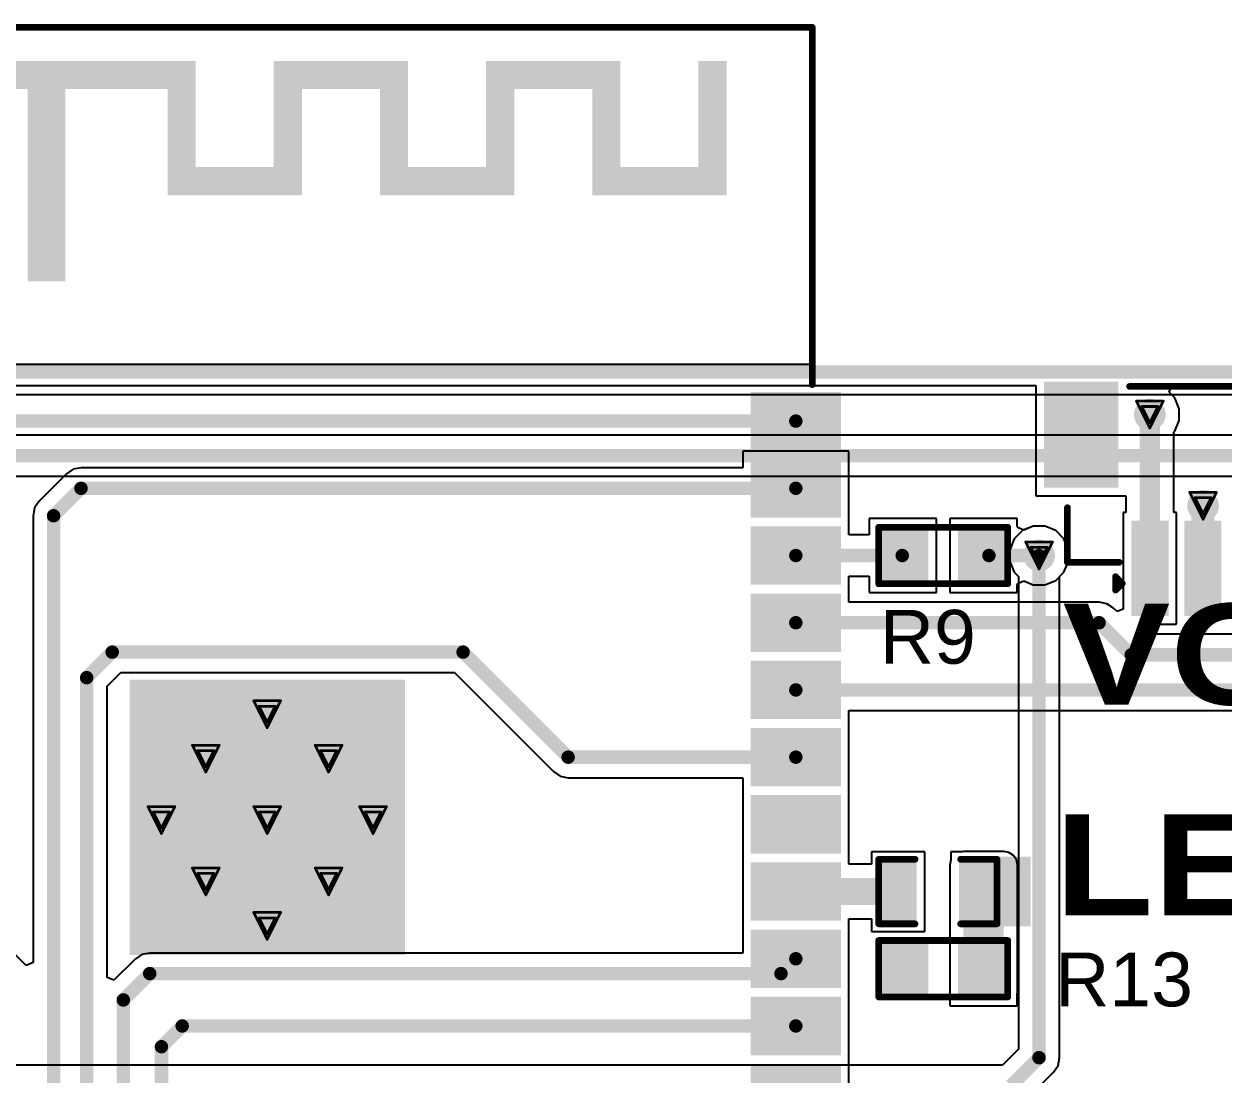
# Model space of a CAD drawing. Header units: inches. Extents: x -1 to 208, y -10 to 150.
# Drawn here: x 34.16 to 56.83, y 61.71 to 81.57 of the extents above; entities that cross this region are included whole.
import ezdxf

# ---------------------------------------------------------------- set-up
doc = ezdxf.new("R2010")
doc.units = ezdxf.units.IN
for name, color, linetype in [('Board Outline', 216, 'Continuous'), ('Bottom Layer', 5, 'Continuous'), ('Drill Drawing', 1, 'Continuous'), ('Keep-Out Layer', 6, 'Continuous'), ('Top Layer', 1, 'Continuous'), ('Top Overlay', 2, 'Continuous'), ('Top Paste', 8, 'Continuous'), ('Top Solder', 216, 'Continuous'), ('Via Holes', 16, 'Continuous')]:
    doc.layers.add(name, color=color, linetype=linetype)
doc.styles.add('Arial', font='', dxfattribs={"height": 0.2})
doc.styles.add('Arial Black_Bold', font='', dxfattribs={"height": 0.2})
doc.styles.get('Arial').set_extended_font_data('Arial')
doc.styles.get('Arial Black_Bold').set_extended_font_data('Arial Black', bold=True)

# ---------------------------------------------------------------- blocks, each defined once
blk = doc.blocks.new('ESP32_WROVER_E_N16R8_12')
at = {"layer": 'Top Layer'}
for points in [[(8, 11.88), (9.5, 11.88), (9.5, 10.98), (8, 10.98)], [(8, 10.61), (9.5, 10.61), (9.5, 9.71), (8, 9.71)], [(8, 9.34), (9.5, 9.34), (9.5, 8.44), (8, 8.44)], [(8, 8.07), (9.5, 8.07), (9.5, 7.17), (8, 7.17)], [(8, 6.8), (9.5, 6.8), (9.5, 5.9), (8, 5.9)], [(-3.741, 6.445), (1.259, 6.445), (1.259, 1.445), (-3.741, 1.445)], [(8, 5.53), (9.5, 5.53), (9.5, 4.63), (8, 4.63)], [(8, 4.26), (9.5, 4.26), (9.5, 3.36), (8, 3.36)], [(8, 2.99), (9.5, 2.99), (9.5, 2.09), (8, 2.09)], [(8, 1.72), (9.5, 1.72), (9.5, 0.82), (8, 0.82)], [(8, 0.45), (9.5, 0.45), (9.5, -0.45), (8, -0.45)], [(8, -0.82), (9.5, -0.82), (9.5, -1.72), (8, -1.72)]]:
    blk.add_hatch(color=1, dxfattribs=at).paths.add_polyline_path(points)
at = {"layer": 'Top Overlay'}
for points in [[(-7.518, 17.704), (-5.055, 17.704), (-5.055, 18.237), (-7.518, 18.237)], [(-5.055, 18.237), (-5.766, 18.237), (-5.766, 14.072), (-5.055, 14.072)], [(-5.131, 17.704), (-2.591, 17.704), (-2.591, 18.237), (-5.131, 18.237)], [(-2.591, 15.697), (-2.591, 18.237), (-3.124, 18.237), (-3.124, 15.697)], [(-1.118, 17.704), (1.422, 17.704), (1.422, 18.237), (-1.118, 18.237)], [(-0.584, 15.697), (-0.584, 18.237), (-1.118, 18.237), (-1.118, 15.697)], [(0.889, 18.237), (0.889, 15.697), (1.422, 15.697), (1.422, 18.237)], [(2.896, 17.704), (5.436, 17.704), (5.436, 18.237), (2.896, 18.237)], [(3.429, 15.697), (3.429, 18.237), (2.896, 18.237), (2.896, 15.697)], [(5.436, 15.697), (5.436, 18.237), (4.902, 18.237), (4.902, 15.697)], [(7.442, 15.697), (7.442, 18.237), (6.909, 18.237), (6.909, 15.697)], [(-3.124, 15.697), (-0.584, 15.697), (-0.584, 16.231), (-3.124, 16.231)], [(0.889, 15.697), (3.429, 15.697), (3.429, 16.231), (0.889, 16.231)], [(4.902, 15.697), (7.442, 15.697), (7.442, 16.231), (4.902, 16.231)]]:
    blk.add_hatch(color=2, dxfattribs=at).paths.add_polyline_path(points)
at = {"layer": 'Top Paste'}
for points in [[(8, 11.88), (9.5, 11.88), (9.5, 10.98), (8, 10.98)], [(8, 10.61), (9.5, 10.61), (9.5, 9.71), (8, 9.71)], [(8, 9.34), (9.5, 9.34), (9.5, 8.44), (8, 8.44)], [(8, 8.07), (9.5, 8.07), (9.5, 7.17), (8, 7.17)], [(8, 6.8), (9.5, 6.8), (9.5, 5.9), (8, 5.9)], [(-3.741, 6.445), (1.259, 6.445), (1.259, 1.445), (-3.741, 1.445)], [(8, 5.53), (9.5, 5.53), (9.5, 4.63), (8, 4.63)], [(8, 4.26), (9.5, 4.26), (9.5, 3.36), (8, 3.36)], [(8, 2.99), (9.5, 2.99), (9.5, 2.09), (8, 2.09)], [(8, 1.72), (9.5, 1.72), (9.5, 0.82), (8, 0.82)], [(8, 0.45), (9.5, 0.45), (9.5, -0.45), (8, -0.45)], [(8, -0.82), (9.5, -0.82), (9.5, -1.72), (8, -1.72)]]:
    blk.add_hatch(color=8, dxfattribs=at).paths.add_polyline_path(points)
at = {"layer": 'Top Solder'}
for points in [[(7.898, 11.982), (9.602, 11.982), (9.602, 10.878), (7.898, 10.878)], [(7.898, 10.712), (9.602, 10.712), (9.602, 9.608), (7.898, 9.608)], [(7.898, 9.442), (9.602, 9.442), (9.602, 8.338), (7.898, 8.338)], [(7.898, 8.172), (9.602, 8.172), (9.602, 7.068), (7.898, 7.068)], [(7.898, 6.902), (9.602, 6.902), (9.602, 5.798), (7.898, 5.798)], [(-3.842, 6.547), (1.361, 6.547), (1.361, 1.343), (-3.842, 1.343)], [(7.898, 5.632), (9.602, 5.632), (9.602, 4.528), (7.898, 4.528)], [(7.898, 4.362), (9.602, 4.362), (9.602, 3.258), (7.898, 3.258)], [(7.898, 3.092), (9.602, 3.092), (9.602, 1.988), (7.898, 1.988)], [(7.898, 1.822), (9.602, 1.822), (9.602, 0.718), (7.898, 0.718)], [(7.898, 0.552), (9.602, 0.552), (9.602, -0.552), (7.898, -0.552)], [(7.898, -0.718), (9.602, -0.718), (9.602, -1.822), (7.898, -1.822)]]:
    blk.add_hatch(color=216, dxfattribs=at).paths.add_polyline_path(points)
at = {"layer": 'Keep-Out Layer'}
for p, q in [((-8.97, 18.87), (9.06, 18.87)), ((9.06, 18.87), (9.06, 12.501)), ((9.06, 12.501), (-8.97, 12.501))]:
    blk.add_line(p, q, dxfattribs=at)
at = {"layer": 'Top Overlay', "const_width": 0.127}
for points in [[(-8.94, 18.87), (9.06, 18.87)], [(9.06, 12.12), (9.06, 18.87)]]:
    blk.add_lwpolyline(points, dxfattribs=at)
at = {"layer": 'Top Overlay', "const_width": 0.0635}
for points in [[(9.028, 18.87, 1), (9.092, 18.87, 1)], [(9.028, 18.87, 1), (9.092, 18.87, 1)], [(9.028, 12.12, 1), (9.092, 12.12, 1)]]:
    blk.add_lwpolyline(points, format="xyb", close=True, dxfattribs=at)
blk = doc.blocks.new('R___0603_65')
at = {"layer": 'Top Layer'}
for points in [[(-0.381, 0.4445), (-0.381, -0.4445), (-1.143, -0.4445), (-1.143, 0.4445)], [(1.143, 0.4445), (1.143, -0.4445), (0.381, -0.4445), (0.381, 0.4445)]]:
    blk.add_hatch(color=1, dxfattribs=at).paths.add_polyline_path(points)
at = {"layer": 'Top Paste'}
for points in [[(-0.381, 0.4445), (-0.381, -0.4445), (-1.143, -0.4445), (-1.143, 0.4445)], [(1.143, 0.4445), (1.143, -0.4445), (0.381, -0.4445), (0.381, 0.4445)]]:
    blk.add_hatch(color=8, dxfattribs=at).paths.add_polyline_path(points)
at = {"layer": 'Top Solder'}
for points in [[(-0.2794, 0.5461), (-0.2794, -0.5461), (-1.2446, -0.5461), (-1.2446, 0.5461)], [(1.2446, 0.5461), (1.2446, -0.5461), (0.2794, -0.5461), (0.2794, 0.5461)]]:
    blk.add_hatch(color=216, dxfattribs=at).paths.add_polyline_path(points)
at = {"layer": 'Top Overlay', "const_width": 0.127}
for points in [[(-1.2192, -0.5334), (-1.2192, 0.5334)], [(-1.2192, 0.5334), (1.2192, 0.5334)], [(1.2192, -0.5334), (1.2192, 0.5334)], [(-1.2192, -0.5334), (1.2192, -0.5334)]]:
    blk.add_lwpolyline(points, dxfattribs=at)
at = {"layer": 'Top Overlay', "const_width": 0.0635}
for points in [[(-1.25095, 0.5334, 1), (-1.18745, 0.5334, 1)], [(-1.25095, 0.5334, 1), (-1.18745, 0.5334, 1)], [(1.18745, 0.5334, 1), (1.25095, 0.5334, 1)], [(1.18745, 0.5334, 1), (1.25095, 0.5334, 1)], [(-1.25095, -0.5334, 1), (-1.18745, -0.5334, 1)], [(-1.25095, -0.5334, 1), (-1.18745, -0.5334, 1)], [(1.18745, -0.5334, 1), (1.25095, -0.5334, 1)], [(1.18745, -0.5334, 1), (1.25095, -0.5334, 1)]]:
    blk.add_lwpolyline(points, format="xyb", close=True, dxfattribs=at)
blk = doc.blocks.new('R___0603_69')
at = {"layer": 'Top Layer'}
for points in [[(-0.381, 0.4445), (-0.381, -0.4445), (-1.143, -0.4445), (-1.143, 0.4445)], [(1.143, 0.4445), (1.143, -0.4445), (0.381, -0.4445), (0.381, 0.4445)]]:
    blk.add_hatch(color=1, dxfattribs=at).paths.add_polyline_path(points)
at = {"layer": 'Top Paste'}
for points in [[(-0.381, 0.4445), (-0.381, -0.4445), (-1.143, -0.4445), (-1.143, 0.4445)], [(1.143, 0.4445), (1.143, -0.4445), (0.381, -0.4445), (0.381, 0.4445)]]:
    blk.add_hatch(color=8, dxfattribs=at).paths.add_polyline_path(points)
at = {"layer": 'Top Solder'}
for points in [[(-0.2794, 0.5461), (-0.2794, -0.5461), (-1.2446, -0.5461), (-1.2446, 0.5461)], [(1.2446, 0.5461), (1.2446, -0.5461), (0.2794, -0.5461), (0.2794, 0.5461)]]:
    blk.add_hatch(color=216, dxfattribs=at).paths.add_polyline_path(points)
at = {"layer": 'Top Overlay', "const_width": 0.127}
for points in [[(-1.2192, -0.5334), (-1.2192, 0.5334)], [(-1.2192, 0.5334), (1.2192, 0.5334)], [(1.2192, -0.5334), (1.2192, 0.5334)], [(-1.2192, -0.5334), (1.2192, -0.5334)]]:
    blk.add_lwpolyline(points, dxfattribs=at)
at = {"layer": 'Top Overlay', "const_width": 0.0635}
for points in [[(-1.25095, 0.5334, 1), (-1.18745, 0.5334, 1)], [(-1.25095, 0.5334, 1), (-1.18745, 0.5334, 1)], [(1.18745, 0.5334, 1), (1.25095, 0.5334, 1)], [(1.18745, 0.5334, 1), (1.25095, 0.5334, 1)], [(-1.25095, -0.5334, 1), (-1.18745, -0.5334, 1)], [(-1.25095, -0.5334, 1), (-1.18745, -0.5334, 1)], [(1.18745, -0.5334, 1), (1.25095, -0.5334, 1)], [(1.18745, -0.5334, 1), (1.25095, -0.5334, 1)]]:
    blk.add_lwpolyline(points, format="xyb", close=True, dxfattribs=at)
blk = doc.blocks.new('LED_0603_81')
at = {"layer": 'Top Layer'}
for points in [[(-1, 0.5), (-0.5, 0.5), (-0.5, -0.5), (-1, -0.5)], [(0.5, 0.5), (1, 0.5), (1, -0.5), (0.5, -0.5)]]:
    blk.add_hatch(color=1, dxfattribs=at).paths.add_polyline_path(points)
at = {"layer": 'Top Overlay'}
blk.add_hatch(color=2, dxfattribs=at).paths.add_polyline_path([(1.118, -0.66), (1.753, -0.66), (1.753, 0.66), (1.118, 0.66)])
at = {"layer": 'Top Paste'}
for points in [[(-1, 0.5), (-0.5, 0.5), (-0.5, -0.5), (-1, -0.5)], [(0.5, 0.5), (1, 0.5), (1, -0.5), (0.5, -0.5)]]:
    blk.add_hatch(color=8, dxfattribs=at).paths.add_polyline_path(points)
at = {"layer": 'Top Solder'}
for points in [[(-1.102, 0.602), (-0.398, 0.602), (-0.398, -0.602), (-1.102, -0.602)], [(0.398, 0.602), (1.102, 0.602), (1.102, -0.602), (0.398, -0.602)]]:
    blk.add_hatch(color=216, dxfattribs=at).paths.add_polyline_path(points)
at = {"layer": 'Top Overlay', "const_width": 0.127}
for points in [[(-1.118, -0.61), (-1.118, 0.61)], [(-1.118, 0.61), (-0.432, 0.61)], [(0.432, 0.61), (1.118, 0.61)], [(1.118, -0.61), (1.118, 0.61)], [(-1.118, -0.61), (-0.432, -0.61)], [(0.432, -0.61), (1.118, -0.61)]]:
    blk.add_lwpolyline(points, dxfattribs=at)
at = {"layer": 'Top Overlay', "const_width": 0.0635}
for points in [[(-1.149, 0.61, 1), (-1.086, 0.61, 1)], [(-1.149, 0.61, 1), (-1.086, 0.61, 1)], [(-0.464, 0.61, 1), (-0.4, 0.61, 1)], [(0.4, 0.61, 1), (0.464, 0.61, 1)], [(1.086, 0.61, 1), (1.149, 0.61, 1)], [(1.086, 0.61, 1), (1.149, 0.61, 1)], [(-1.149, -0.61, 1), (-1.086, -0.61, 1)], [(-1.149, -0.61, 1), (-1.086, -0.61, 1)], [(-0.464, -0.61, 1), (-0.4, -0.61, 1)], [(0.4, -0.61, 1), (0.464, -0.61, 1)], [(1.086, -0.61, 1), (1.149, -0.61, 1)], [(1.086, -0.61, 1), (1.149, -0.61, 1)]]:
    blk.add_lwpolyline(points, format="xyb", close=True, dxfattribs=at)
blk = doc.blocks.new('V________T______93')
at = {"layer": 'Top Layer'}
for points in [[(-4.4, 2.162), (-3.2, 2.162), (-3.2, 0.362), (-4.4, 0.362)], [(3.2, 2.162), (4.4, 2.162), (4.4, 0.362), (3.2, 0.362)], [(-2.75, -0.462), (-2.25, -0.462), (-2.25, -2.062), (-2.75, -2.062)], [(-1.75, -0.462), (-1.25, -0.462), (-1.25, -2.062), (-1.75, -2.062)], [(-0.75, -0.462), (-0.25, -0.462), (-0.25, -2.062), (-0.75, -2.062)], [(0.25, -0.462), (0.75, -0.462), (0.75, -2.062), (0.25, -2.062)], [(1.25, -0.462), (1.75, -0.462), (1.75, -2.062), (1.25, -2.062)], [(2.25, -0.462), (2.75, -0.462), (2.75, -2.062), (2.25, -2.062)]]:
    blk.add_hatch(color=1, dxfattribs=at).paths.add_polyline_path(points)
at = {"layer": 'Top Paste'}
for points in [[(-4.4, 2.162), (-3.2, 2.162), (-3.2, 0.362), (-4.4, 0.362)], [(3.2, 2.162), (4.4, 2.162), (4.4, 0.362), (3.2, 0.362)], [(-2.75, -0.462), (-2.25, -0.462), (-2.25, -2.062), (-2.75, -2.062)], [(-1.75, -0.462), (-1.25, -0.462), (-1.25, -2.062), (-1.75, -2.062)], [(-0.75, -0.462), (-0.25, -0.462), (-0.25, -2.062), (-0.75, -2.062)], [(0.25, -0.462), (0.75, -0.462), (0.75, -2.062), (0.25, -2.062)], [(1.25, -0.462), (1.75, -0.462), (1.75, -2.062), (1.25, -2.062)], [(2.25, -0.462), (2.75, -0.462), (2.75, -2.062), (2.25, -2.062)]]:
    blk.add_hatch(color=8, dxfattribs=at).paths.add_polyline_path(points)
at = {"layer": 'Top Solder'}
for points in [[(-4.502, 2.264), (-3.098, 2.264), (-3.098, 0.261), (-4.502, 0.261)], [(3.098, 2.264), (4.502, 2.264), (4.502, 0.261), (3.098, 0.261)], [(-2.852, -0.361), (-2.148, -0.361), (-2.148, -2.164), (-2.852, -2.164)], [(-1.852, -0.361), (-1.148, -0.361), (-1.148, -2.164), (-1.852, -2.164)], [(-0.852, -0.361), (-0.148, -0.361), (-0.148, -2.164), (-0.852, -2.164)], [(0.148, -0.361), (0.852, -0.361), (0.852, -2.164), (0.148, -2.164)], [(1.148, -0.361), (1.852, -0.361), (1.852, -2.164), (1.148, -2.164)], [(2.148, -0.361), (2.852, -0.361), (2.852, -2.164), (2.148, -2.164)]]:
    blk.add_hatch(color=216, dxfattribs=at).paths.add_polyline_path(points)
at = {"layer": 'Top Overlay', "const_width": 0.127}
for points in [[(-2.884, 2.173), (2.932, 2.173)], [(-4.059, -1.15), (-4.059, -0.12)], [(4.059, -1.15), (4.059, -0.12)], [(-4.059, -1.15), (-3.08, -1.15)], [(3.08, -1.15), (4.059, -1.15)], [(-3.15, -1.676), (-3.15, -1.422)], [(-3.15, -1.422), (-3.023, -1.549)], [(-3.15, -1.676), (-3.023, -1.549)]]:
    blk.add_lwpolyline(points, dxfattribs=at)
at = {"layer": 'Top Overlay', "const_width": 0.0635}
for points in [[(-2.916, 2.173, 1), (-2.853, 2.173, 1)], [(2.9, 2.173, 1), (2.964, 2.173, 1)], [(-4.091, -0.12, 1), (-4.027, -0.12, 1)], [(4.027, -0.12, 1), (4.091, -0.12, 1)], [(-4.091, -1.15, 1), (-4.027, -1.15, 1)], [(-4.091, -1.15, 1), (-4.027, -1.15, 1)], [(-3.112, -1.15, 1), (-3.049, -1.15, 1)], [(3.049, -1.15, 1), (3.112, -1.15, 1)], [(4.027, -1.15, 1), (4.091, -1.15, 1)], [(4.027, -1.15, 1), (4.091, -1.15, 1)], [(-3.181, -1.422, 1), (-3.118, -1.422, 1)], [(-3.181, -1.422, 1), (-3.118, -1.422, 1)], [(-3.054, -1.549, 1), (-2.991, -1.549, 1)], [(-3.054, -1.549, 1), (-2.991, -1.549, 1)], [(-3.181, -1.676, 1), (-3.118, -1.676, 1)], [(-3.181, -1.676, 1), (-3.118, -1.676, 1)]]:
    blk.add_lwpolyline(points, format="xyb", close=True, dxfattribs=at)

msp = doc.modelspace()

# ---------------------------------------------------------------- hatches: boundary and pattern name
at = {"layer": 'Bottom Layer'}
h = msp.add_hatch(color=5, dxfattribs=at)
edge = h.paths.add_edge_path()
edge.add_arc((55.433, 74.193), 0.3, 0, 360)
h = msp.add_hatch(color=5, dxfattribs=at)
edge = h.paths.add_edge_path()
edge.add_arc((56.439, 72.47), 0.3, 0, 360)
h = msp.add_hatch(color=5, dxfattribs=at)
edge = h.paths.add_edge_path()
edge.add_arc((53.34, 71.53), 0.3, 0, 360)
h = msp.add_hatch(color=5, dxfattribs=at)
edge = h.paths.add_edge_path()
edge.add_arc((38.752, 68.531), 0.3, 0, 360)
h = msp.add_hatch(color=5, dxfattribs=at)
edge = h.paths.add_edge_path()
edge.add_arc((37.592, 67.691), 0.3, 0, 360)
h = msp.add_hatch(color=5, dxfattribs=at)
edge = h.paths.add_edge_path()
edge.add_arc((39.912, 67.691), 0.3, 0, 360)
h = msp.add_hatch(color=5, dxfattribs=at)
edge = h.paths.add_edge_path()
edge.add_arc((36.752, 66.531), 0.3, 0, 360)
h = msp.add_hatch(color=5, dxfattribs=at)
edge = h.paths.add_edge_path()
edge.add_arc((38.752, 66.531), 0.3, 0, 360)
h = msp.add_hatch(color=5, dxfattribs=at)
edge = h.paths.add_edge_path()
edge.add_arc((40.752, 66.531), 0.3, 0, 360)
h = msp.add_hatch(color=5, dxfattribs=at)
edge = h.paths.add_edge_path()
edge.add_arc((37.592, 65.371), 0.3, 0, 360)
h = msp.add_hatch(color=5, dxfattribs=at)
edge = h.paths.add_edge_path()
edge.add_arc((39.912, 65.371), 0.3, 0, 360)
h = msp.add_hatch(color=5, dxfattribs=at)
edge = h.paths.add_edge_path()
edge.add_arc((38.752, 64.531), 0.3, 0, 360)
at = {"layer": 'Top Layer'}
h = msp.add_hatch(color=1, dxfattribs=at)
edge = h.paths.add_edge_path()
edge.add_arc((55.433, 74.193), 0.3, 0, 360)
h = msp.add_hatch(color=1, dxfattribs=at)
edge = h.paths.add_edge_path()
edge.add_arc((56.439, 72.47), 0.3, 0, 360)
h = msp.add_hatch(color=1, dxfattribs=at)
edge = h.paths.add_edge_path()
edge.add_arc((53.34, 71.53), 0.3, 0, 360)
h = msp.add_hatch(color=1, dxfattribs=at)
edge = h.paths.add_edge_path()
edge.add_arc((38.752, 68.531), 0.3, 0, 360)
h = msp.add_hatch(color=1, dxfattribs=at)
edge = h.paths.add_edge_path()
edge.add_arc((37.592, 67.691), 0.3, 0, 360)
h = msp.add_hatch(color=1, dxfattribs=at)
edge = h.paths.add_edge_path()
edge.add_arc((39.912, 67.691), 0.3, 0, 360)
h = msp.add_hatch(color=1, dxfattribs=at)
edge = h.paths.add_edge_path()
edge.add_arc((36.752, 66.531), 0.3, 0, 360)
h = msp.add_hatch(color=1, dxfattribs=at)
edge = h.paths.add_edge_path()
edge.add_arc((38.752, 66.531), 0.3, 0, 360)
h = msp.add_hatch(color=1, dxfattribs=at)
edge = h.paths.add_edge_path()
edge.add_arc((40.752, 66.531), 0.3, 0, 360)
h = msp.add_hatch(color=1, dxfattribs=at)
edge = h.paths.add_edge_path()
edge.add_arc((37.592, 65.371), 0.3, 0, 360)
h = msp.add_hatch(color=1, dxfattribs=at)
edge = h.paths.add_edge_path()
edge.add_arc((39.912, 65.371), 0.3, 0, 360)
msp.add_hatch(color=1, dxfattribs=at).paths.add_polyline_path([(51.91, 63.278), (52.672, 63.278), (52.672, 65.68), (51.91, 65.68)])
h = msp.add_hatch(color=1, dxfattribs=at)
edge = h.paths.add_edge_path()
edge.add_arc((38.752, 64.531), 0.3, 0, 360)
at = {"layer": 'Via Holes'}
h = msp.add_hatch(color=7, dxfattribs=at)
edge = h.paths.add_edge_path()
edge.add_arc((55.433, 74.193), 0.15, 0, 360)
h = msp.add_hatch(color=7, dxfattribs=at)
edge = h.paths.add_edge_path()
edge.add_arc((56.439, 72.47), 0.15, 0, 360)
h = msp.add_hatch(color=7, dxfattribs=at)
edge = h.paths.add_edge_path()
edge.add_arc((53.34, 71.53), 0.15, 0, 360)
h = msp.add_hatch(color=7, dxfattribs=at)
edge = h.paths.add_edge_path()
edge.add_arc((38.752, 68.531), 0.15, 0, 360)
h = msp.add_hatch(color=7, dxfattribs=at)
edge = h.paths.add_edge_path()
edge.add_arc((37.592, 67.691), 0.15, 0, 360)
h = msp.add_hatch(color=7, dxfattribs=at)
edge = h.paths.add_edge_path()
edge.add_arc((39.912, 67.691), 0.15, 0, 360)
h = msp.add_hatch(color=7, dxfattribs=at)
edge = h.paths.add_edge_path()
edge.add_arc((36.752, 66.531), 0.15, 0, 360)
h = msp.add_hatch(color=7, dxfattribs=at)
edge = h.paths.add_edge_path()
edge.add_arc((38.752, 66.531), 0.15, 0, 360)
h = msp.add_hatch(color=7, dxfattribs=at)
edge = h.paths.add_edge_path()
edge.add_arc((40.752, 66.531), 0.15, 0, 360)
h = msp.add_hatch(color=7, dxfattribs=at)
edge = h.paths.add_edge_path()
edge.add_arc((37.592, 65.371), 0.15, 0, 360)
h = msp.add_hatch(color=7, dxfattribs=at)
edge = h.paths.add_edge_path()
edge.add_arc((39.912, 65.371), 0.15, 0, 360)
h = msp.add_hatch(color=7, dxfattribs=at)
edge = h.paths.add_edge_path()
edge.add_arc((38.752, 64.531), 0.15, 0, 360)

# ---------------------------------------------------------------- linework, layer by layer
at = {"layer": 'Board Outline', "const_width": 0.254}
msp.add_lwpolyline([(1.2, 75), (78.8, 75)], dxfattribs=at)
at = {"layer": 'Bottom Layer'}
for p, q in [((4.971, 74.574), (62.549, 74.574)), ((59.939, 73.804), (27.258, 73.804)), ((30.625, 73.027), (59.028, 73.027)), ((53.026, 72), (52.87, 71.844)), ((53.23, 72.084), (53.026, 72)), ((53.45, 72.084), (53.23, 72.084)), ((53.654, 72), (53.45, 72.084)), ((53.81, 71.844), (53.654, 72)), ((52.87, 71.844), (52.786, 71.64)), ((53.894, 71.64), (53.81, 71.844)), ((52.786, 71.64), (52.786, 71.42)), ((53.894, 71.42), (53.894, 71.64)), ((52.786, 71.42), (52.87, 71.216)), ((52.87, 71.216), (52.952, 71.135)), ((53.728, 71.135), (53.81, 71.216)), ((53.81, 71.216), (53.894, 71.42)), ((52.952, 71.135), (52.952, 62.202)), ((53.728, 62.041), (53.728, 71.135)), ((52.952, 62.202), (52.65, 61.9)), ((53.699, 61.892), (53.728, 62.041)), ((52.65, 61.9), (28.115, 61.9)), ((53.085, 61.237), (53.615, 61.766)), ((53.615, 61.766), (53.699, 61.892))]:
    msp.add_line(p, q, dxfattribs=at)
at = {"layer": 'Bottom Layer', "const_width": 0.254}
for points in [[(30.464, 73.415), (59.939, 73.415)], [(53.34, 62.041), (53.34, 71.53)], [(52.811, 61.511), (53.34, 62.041)]]:
    msp.add_lwpolyline(points, dxfattribs=at)
at = {"layer": 'Bottom Layer', "const_width": 0.127}
for points in [[(53.276, 71.53, 1), (53.404, 71.53, 1)], [(53.276, 62.041, 1), (53.404, 62.041, 1)], [(53.276, 62.041, 1), (53.404, 62.041, 1)]]:
    msp.add_lwpolyline(points, format="xyb", close=True, dxfattribs=at)
at = {"layer": 'Drill Drawing', "const_width": 0.0508}
for points in [[(55.179, 74.447), (55.687, 74.447)], [(55.179, 74.447), (55.433, 73.939)], [(55.433, 73.939), (55.687, 74.447)], [(55.281, 74.346), (55.586, 74.346)], [(55.281, 74.346), (55.433, 74.041)], [(55.433, 74.041), (55.586, 74.346)], [(56.185, 72.724), (56.693, 72.724)], [(56.185, 72.724), (56.439, 72.216)], [(56.286, 72.623), (56.591, 72.623)], [(56.286, 72.623), (56.439, 72.318)], [(56.439, 72.216), (56.693, 72.724)], [(56.439, 72.318), (56.591, 72.623)], [(53.086, 71.784), (53.594, 71.784)], [(53.086, 71.784), (53.34, 71.276)], [(53.188, 71.683), (53.492, 71.683)], [(53.188, 71.683), (53.34, 71.378)], [(53.34, 71.276), (53.594, 71.784)], [(53.34, 71.378), (53.492, 71.683)], [(38.498, 68.785), (39.006, 68.785)], [(38.498, 68.785), (38.752, 68.277)], [(38.752, 68.277), (39.006, 68.785)], [(38.6, 68.683), (38.904, 68.683)], [(38.6, 68.683), (38.752, 68.379)], [(38.752, 68.379), (38.904, 68.683)], [(37.338, 67.945), (37.846, 67.945)], [(37.338, 67.945), (37.592, 67.437)], [(37.439, 67.844), (37.744, 67.844)], [(37.439, 67.844), (37.592, 67.539)], [(37.592, 67.437), (37.846, 67.945)], [(37.592, 67.539), (37.744, 67.844)], [(39.658, 67.945), (40.166, 67.945)], [(39.658, 67.945), (39.912, 67.437)], [(39.76, 67.844), (40.065, 67.844)], [(39.76, 67.844), (39.912, 67.539)], [(39.912, 67.437), (40.166, 67.945)], [(39.912, 67.539), (40.065, 67.844)], [(36.498, 66.785), (37.006, 66.785)], [(36.498, 66.785), (36.752, 66.277)], [(36.6, 66.683), (36.904, 66.683)], [(36.6, 66.683), (36.752, 66.379)], [(36.752, 66.277), (37.006, 66.785)], [(36.752, 66.379), (36.904, 66.683)], [(38.498, 66.785), (39.006, 66.785)], [(38.498, 66.785), (38.752, 66.277)], [(38.6, 66.683), (38.904, 66.683)], [(38.6, 66.683), (38.752, 66.379)], [(38.752, 66.277), (39.006, 66.785)], [(38.752, 66.379), (38.904, 66.683)], [(40.498, 66.785), (41.006, 66.785)], [(40.498, 66.785), (40.752, 66.277)], [(40.6, 66.683), (40.904, 66.683)], [(40.6, 66.683), (40.752, 66.379)], [(40.752, 66.277), (41.006, 66.785)], [(40.752, 66.379), (40.904, 66.683)], [(37.338, 65.625), (37.846, 65.625)], [(37.338, 65.625), (37.592, 65.117)], [(37.439, 65.523), (37.744, 65.523)], [(37.439, 65.523), (37.592, 65.218)], [(37.592, 65.117), (37.846, 65.625)], [(37.592, 65.218), (37.744, 65.523)], [(39.658, 65.625), (40.166, 65.625)], [(39.658, 65.625), (39.912, 65.117)], [(39.76, 65.523), (40.065, 65.523)], [(39.76, 65.523), (39.912, 65.218)], [(39.912, 65.117), (40.166, 65.625)], [(39.912, 65.218), (40.065, 65.523)], [(38.498, 64.785), (39.006, 64.785)], [(38.498, 64.785), (38.752, 64.277)], [(38.6, 64.683), (38.904, 64.683)], [(38.6, 64.683), (38.752, 64.379)], [(38.752, 64.277), (39.006, 64.785)], [(38.752, 64.379), (38.904, 64.683)]]:
    msp.add_lwpolyline(points, dxfattribs=at)
at = {"layer": 'Drill Drawing', "const_width": 0.0254}
for points in [[(55.167, 74.447, 1), (55.192, 74.447, 1)], [(55.167, 74.447, 1), (55.192, 74.447, 1)], [(55.675, 74.447, 1), (55.7, 74.447, 1)], [(55.675, 74.447, 1), (55.7, 74.447, 1)], [(55.268, 74.346, 1), (55.294, 74.346, 1)], [(55.268, 74.346, 1), (55.294, 74.346, 1)], [(55.573, 74.346, 1), (55.598, 74.346, 1)], [(55.573, 74.346, 1), (55.598, 74.346, 1)], [(55.421, 74.041, 1), (55.446, 74.041, 1)], [(55.421, 74.041, 1), (55.446, 74.041, 1)], [(55.421, 73.939, 1), (55.446, 73.939, 1)], [(55.421, 73.939, 1), (55.446, 73.939, 1)], [(56.172, 72.724, 1), (56.197, 72.724, 1)], [(56.172, 72.724, 1), (56.197, 72.724, 1)], [(56.274, 72.623, 1), (56.299, 72.623, 1)], [(56.274, 72.623, 1), (56.299, 72.623, 1)], [(56.578, 72.623, 1), (56.604, 72.623, 1)], [(56.578, 72.623, 1), (56.604, 72.623, 1)], [(56.68, 72.724, 1), (56.705, 72.724, 1)], [(56.68, 72.724, 1), (56.705, 72.724, 1)], [(56.426, 72.318, 1), (56.452, 72.318, 1)], [(56.426, 72.318, 1), (56.452, 72.318, 1)], [(56.426, 72.216, 1), (56.452, 72.216, 1)], [(56.426, 72.216, 1), (56.452, 72.216, 1)], [(53.073, 71.784, 1), (53.099, 71.784, 1)], [(53.073, 71.784, 1), (53.099, 71.784, 1)], [(53.175, 71.683, 1), (53.2, 71.683, 1)], [(53.175, 71.683, 1), (53.2, 71.683, 1)], [(53.48, 71.683, 1), (53.505, 71.683, 1)], [(53.48, 71.683, 1), (53.505, 71.683, 1)], [(53.581, 71.784, 1), (53.607, 71.784, 1)], [(53.581, 71.784, 1), (53.607, 71.784, 1)], [(53.327, 71.378, 1), (53.353, 71.378, 1)], [(53.327, 71.378, 1), (53.353, 71.378, 1)], [(53.327, 71.276, 1), (53.353, 71.276, 1)], [(53.327, 71.276, 1), (53.353, 71.276, 1)], [(38.485, 68.785, 1), (38.511, 68.785, 1)], [(38.485, 68.785, 1), (38.511, 68.785, 1)], [(38.993, 68.785, 1), (39.019, 68.785, 1)], [(38.993, 68.785, 1), (39.019, 68.785, 1)], [(38.587, 68.683, 1), (38.612, 68.683, 1)], [(38.587, 68.683, 1), (38.612, 68.683, 1)], [(38.892, 68.683, 1), (38.917, 68.683, 1)], [(38.892, 68.683, 1), (38.917, 68.683, 1)], [(38.739, 68.379, 1), (38.765, 68.379, 1)], [(38.739, 68.379, 1), (38.765, 68.379, 1)], [(38.739, 68.277, 1), (38.765, 68.277, 1)], [(38.739, 68.277, 1), (38.765, 68.277, 1)], [(37.325, 67.945, 1), (37.35, 67.945, 1)], [(37.325, 67.945, 1), (37.35, 67.945, 1)], [(37.427, 67.844, 1), (37.452, 67.844, 1)], [(37.427, 67.844, 1), (37.452, 67.844, 1)], [(37.731, 67.844, 1), (37.757, 67.844, 1)], [(37.731, 67.844, 1), (37.757, 67.844, 1)], [(37.833, 67.945, 1), (37.858, 67.945, 1)], [(37.833, 67.945, 1), (37.858, 67.945, 1)], [(39.646, 67.945, 1), (39.671, 67.945, 1)], [(39.646, 67.945, 1), (39.671, 67.945, 1)], [(39.747, 67.844, 1), (39.773, 67.844, 1)], [(39.747, 67.844, 1), (39.773, 67.844, 1)], [(40.052, 67.844, 1), (40.077, 67.844, 1)], [(40.052, 67.844, 1), (40.077, 67.844, 1)], [(40.154, 67.945, 1), (40.179, 67.945, 1)], [(40.154, 67.945, 1), (40.179, 67.945, 1)], [(37.579, 67.539, 1), (37.604, 67.539, 1)], [(37.579, 67.539, 1), (37.604, 67.539, 1)], [(37.579, 67.437, 1), (37.604, 67.437, 1)], [(37.579, 67.437, 1), (37.604, 67.437, 1)], [(39.9, 67.539, 1), (39.925, 67.539, 1)], [(39.9, 67.539, 1), (39.925, 67.539, 1)], [(39.9, 67.437, 1), (39.925, 67.437, 1)], [(39.9, 67.437, 1), (39.925, 67.437, 1)], [(36.485, 66.785, 1), (36.511, 66.785, 1)], [(36.485, 66.785, 1), (36.511, 66.785, 1)], [(36.587, 66.683, 1), (36.612, 66.683, 1)], [(36.587, 66.683, 1), (36.612, 66.683, 1)], [(36.892, 66.683, 1), (36.917, 66.683, 1)], [(36.892, 66.683, 1), (36.917, 66.683, 1)], [(36.993, 66.785, 1), (37.019, 66.785, 1)], [(36.993, 66.785, 1), (37.019, 66.785, 1)], [(38.485, 66.785, 1), (38.511, 66.785, 1)], [(38.485, 66.785, 1), (38.511, 66.785, 1)], [(38.587, 66.683, 1), (38.612, 66.683, 1)], [(38.587, 66.683, 1), (38.612, 66.683, 1)], [(38.892, 66.683, 1), (38.917, 66.683, 1)], [(38.892, 66.683, 1), (38.917, 66.683, 1)], [(38.993, 66.785, 1), (39.019, 66.785, 1)], [(38.993, 66.785, 1), (39.019, 66.785, 1)], [(40.485, 66.785, 1), (40.511, 66.785, 1)], [(40.485, 66.785, 1), (40.511, 66.785, 1)], [(40.587, 66.683, 1), (40.612, 66.683, 1)], [(40.587, 66.683, 1), (40.612, 66.683, 1)], [(40.892, 66.683, 1), (40.917, 66.683, 1)], [(40.892, 66.683, 1), (40.917, 66.683, 1)], [(40.993, 66.785, 1), (41.019, 66.785, 1)], [(40.993, 66.785, 1), (41.019, 66.785, 1)], [(36.739, 66.379, 1), (36.765, 66.379, 1)], [(36.739, 66.379, 1), (36.765, 66.379, 1)], [(36.739, 66.277, 1), (36.765, 66.277, 1)], [(36.739, 66.277, 1), (36.765, 66.277, 1)], [(38.739, 66.379, 1), (38.765, 66.379, 1)], [(38.739, 66.379, 1), (38.765, 66.379, 1)], [(38.739, 66.277, 1), (38.765, 66.277, 1)], [(38.739, 66.277, 1), (38.765, 66.277, 1)], [(40.739, 66.379, 1), (40.765, 66.379, 1)], [(40.739, 66.379, 1), (40.765, 66.379, 1)], [(40.739, 66.277, 1), (40.765, 66.277, 1)], [(40.739, 66.277, 1), (40.765, 66.277, 1)], [(37.325, 65.625, 1), (37.35, 65.625, 1)], [(37.325, 65.625, 1), (37.35, 65.625, 1)], [(37.427, 65.523, 1), (37.452, 65.523, 1)], [(37.427, 65.523, 1), (37.452, 65.523, 1)], [(37.731, 65.523, 1), (37.757, 65.523, 1)], [(37.731, 65.523, 1), (37.757, 65.523, 1)], [(37.833, 65.625, 1), (37.858, 65.625, 1)], [(37.833, 65.625, 1), (37.858, 65.625, 1)], [(39.646, 65.625, 1), (39.671, 65.625, 1)], [(39.646, 65.625, 1), (39.671, 65.625, 1)], [(39.747, 65.523, 1), (39.773, 65.523, 1)], [(39.747, 65.523, 1), (39.773, 65.523, 1)], [(40.052, 65.523, 1), (40.077, 65.523, 1)], [(40.052, 65.523, 1), (40.077, 65.523, 1)], [(40.154, 65.625, 1), (40.179, 65.625, 1)], [(40.154, 65.625, 1), (40.179, 65.625, 1)], [(37.579, 65.218, 1), (37.604, 65.218, 1)], [(37.579, 65.218, 1), (37.604, 65.218, 1)], [(37.579, 65.117, 1), (37.604, 65.117, 1)], [(37.579, 65.117, 1), (37.604, 65.117, 1)], [(39.9, 65.218, 1), (39.925, 65.218, 1)], [(39.9, 65.218, 1), (39.925, 65.218, 1)], [(39.9, 65.117, 1), (39.925, 65.117, 1)], [(39.9, 65.117, 1), (39.925, 65.117, 1)], [(38.485, 64.785, 1), (38.511, 64.785, 1)], [(38.485, 64.785, 1), (38.511, 64.785, 1)], [(38.587, 64.683, 1), (38.612, 64.683, 1)], [(38.587, 64.683, 1), (38.612, 64.683, 1)], [(38.892, 64.683, 1), (38.917, 64.683, 1)], [(38.892, 64.683, 1), (38.917, 64.683, 1)], [(38.993, 64.785, 1), (39.019, 64.785, 1)], [(38.993, 64.785, 1), (39.019, 64.785, 1)], [(38.739, 64.379, 1), (38.765, 64.379, 1)], [(38.739, 64.379, 1), (38.765, 64.379, 1)], [(38.739, 64.277, 1), (38.765, 64.277, 1)], [(38.739, 64.277, 1), (38.765, 64.277, 1)]]:
    msp.add_lwpolyline(points, format="xyb", close=True, dxfattribs=at)
at = {"layer": 'Top Layer'}
for p, q in [((30.578, 74.741), (53.281, 74.741)), ((53.281, 74.741), (53.281, 72.661)), ((55.796, 74.614), (55.849, 74.741)), ((55.849, 74.741), (60.881, 74.741)), ((55.903, 74.507), (55.796, 74.614)), ((55.987, 74.304), (55.903, 74.507)), ((55.987, 74.083), (55.987, 74.304)), ((55.903, 73.88), (55.987, 74.083)), ((55.887, 73.863), (55.903, 73.88)), ((55.887, 72.344), (55.887, 73.863)), ((49.747, 73.504), (47.739, 73.504)), ((47.739, 73.504), (47.739, 73.189)), ((49.747, 71.919), (49.747, 73.504)), ((34.959, 73.075), (34.44, 72.556)), ((35.085, 73.159), (34.959, 73.075)), ((35.234, 73.189), (35.085, 73.159)), ((47.739, 73.189), (35.234, 73.189)), ((53.281, 72.661), (54.98, 72.661)), ((54.98, 72.661), (54.98, 72.344)), ((34.356, 72.43), (34.326, 72.281)), ((34.44, 72.556), (34.356, 72.43)), ((34.326, 72.281), (34.326, 63.839)), ((51.402, 72.229), (50.132, 72.229)), ((50.132, 72.229), (50.132, 71.919)), ((51.402, 70.832), (51.402, 72.229)), ((52.926, 72.229), (51.656, 72.229)), ((51.656, 72.229), (51.656, 70.832)), ((52.926, 72.079), (52.926, 72.229)), ((54.98, 72.344), (54.931, 72.344)), ((54.931, 72.344), (54.931, 70.519)), ((55.939, 72.344), (55.887, 72.344)), ((55.939, 70.236), (55.939, 72.344)), ((50.132, 71.919), (49.747, 71.919)), ((52.964, 72.049), (52.926, 72.079)), ((53.053, 72.011), (52.964, 72.049)), ((53.23, 72.084), (53.053, 72.011)), ((53.45, 72.084), (53.23, 72.084)), ((53.654, 72), (53.45, 72.084)), ((53.81, 71.844), (53.654, 72)), ((53.894, 71.64), (53.81, 71.844)), ((53.894, 71.42), (53.894, 71.64)), ((53.654, 71.061), (53.81, 71.216)), ((53.81, 71.216), (53.894, 71.42)), ((49.747, 70.649), (49.747, 71.142)), ((49.747, 71.142), (50.132, 71.142)), ((50.132, 71.142), (50.132, 70.832)), ((52.926, 70.982), (52.964, 71.012)), ((52.964, 71.012), (53.053, 71.05)), ((53.053, 71.05), (53.23, 70.976)), ((53.45, 70.976), (53.654, 71.061)), ((50.132, 70.832), (51.402, 70.832)), ((51.656, 70.832), (52.926, 70.832)), ((52.926, 70.832), (52.926, 70.982)), ((53.23, 70.976), (53.45, 70.976)), ((54.474, 70.649), (49.747, 70.649)), ((54.623, 70.619), (54.474, 70.649)), ((54.749, 70.535), (54.623, 70.619)), ((54.814, 70.47), (54.749, 70.535)), ((54.931, 70.519), (54.814, 70.47)), ((55.191, 70.118), (55.243, 70.236)), ((55.254, 70.041), (55.191, 70.118)), ((55.243, 70.236), (55.939, 70.236)), ((56.981, 70.041), (55.254, 70.041)), ((35.728, 69.061), (35.984, 69.317)), ((35.984, 69.317), (42.294, 69.317)), ((42.294, 69.317), (44.165, 67.446)), ((35.728, 63.556), (35.728, 69.061)), ((49.747, 67.016), (49.747, 68.602)), ((49.747, 68.602), (58.16, 68.602)), ((44.165, 67.446), (44.291, 67.361)), ((44.291, 67.361), (44.44, 67.332)), ((44.44, 67.332), (47.739, 67.332)), ((47.739, 67.332), (47.739, 65.746)), ((49.747, 65.698), (49.747, 67.016)), ((51.181, 65.934), (50.173, 65.934)), ((50.173, 65.934), (50.173, 65.698)), ((51.181, 64.426), (51.181, 65.934)), ((51.67, 65.779), (51.651, 65.68)), ((51.673, 65.783), (51.67, 65.779)), ((51.885, 65.934), (51.673, 65.934)), ((51.673, 65.934), (51.673, 65.783)), ((51.91, 65.939), (51.885, 65.934)), ((52.672, 65.939), (51.91, 65.939)), ((52.771, 65.919), (52.672, 65.939)), ((52.855, 65.863), (52.771, 65.919)), ((52.911, 65.779), (52.855, 65.863)), ((52.931, 65.68), (52.911, 65.779)), ((47.739, 65.746), (47.739, 64.476)), ((50.173, 65.698), (49.747, 65.698)), ((51.651, 65.68), (51.651, 63.278)), ((52.931, 63.278), (52.931, 65.68)), ((49.747, 63.206), (49.747, 64.662)), ((49.747, 64.662), (50.173, 64.662)), ((50.173, 64.662), (50.173, 64.426)), ((47.739, 64.476), (47.739, 64.019)), ((50.173, 64.426), (51.181, 64.426)), ((34.199, 63.786), (33.801, 64.185)), ((36.383, 63.989), (36.257, 63.905)), ((36.532, 64.019), (36.383, 63.989)), ((47.739, 64.019), (36.532, 64.019)), ((34.326, 63.839), (34.199, 63.786)), ((36.257, 63.905), (35.855, 63.503)), ((35.855, 63.503), (35.728, 63.556)), ((51.651, 63.278), (51.656, 63.253)), ((52.926, 63.253), (52.931, 63.278)), ((49.747, 61.936), (49.747, 63.206)), ((51.656, 63.253), (51.656, 63.024)), ((52.926, 63.024), (52.926, 63.253)), ((51.656, 63.024), (51.885, 63.024)), ((51.885, 63.024), (51.91, 63.019)), ((51.91, 63.019), (52.672, 63.019)), ((52.672, 63.019), (52.697, 63.024)), ((52.697, 63.024), (52.926, 63.024)), ((49.747, 60.666), (49.747, 61.936))]:
    msp.add_line(p, q, dxfattribs=at)
for points, const_width in [([(31.243, 74.07), (48.743, 74.07)], 0.254), ([(55.433, 71.292), (55.433, 74.193)], 0.381), ([(34.715, 72.281), (35.234, 72.8)], 0.254), ([(35.234, 72.8), (48.743, 72.8)], 0.254), ([(56.435, 71.29), (56.435, 72.47)], 0.432), ([(34.715, 50.472), (34.715, 72.281)], 0.254), ([(48.743, 71.53), (50.753, 71.53)], 0.254), ([(52.392, 71.53), (53.34, 71.53)], 0.254), ([(48.743, 70.26), (54.474, 70.26)], 0.254), ([(54.474, 70.26), (55.082, 69.653)], 0.254), ([(35.34, 69.222), (35.823, 69.705)], 0.254), ([(35.823, 69.705), (42.455, 69.705)], 0.254), ([(42.455, 69.705), (44.44, 67.72)], 0.254), ([(55.082, 69.653), (57.142, 69.653)], 0.254), ([(35.34, 50.242), (35.34, 69.222)], 0.254), ([(48.743, 68.99), (58.16, 68.99)], 0.254), ([(44.44, 67.72), (48.743, 67.72)], 0.254), ([(38.752, 66.531), (38.752, 66.585)], 0.305), ([(48.743, 65.18), (50.602, 65.18)], 0.508), ([(52.177, 63.836), (52.177, 65.18)], 0.432), ([(48.463, 63.63), (48.743, 63.91)], 0.254), ([(52.177, 63.836), (52.291, 63.722)], 0.432), ([(36.034, 63.132), (36.532, 63.63)], 0.254), ([(36.532, 63.63), (48.463, 63.63)], 0.254), ([(36.034, 50.01), (36.034, 63.132)], 0.254), ([(36.754, 62.248), (37.146, 62.64)], 0.254), ([(37.146, 62.64), (48.743, 62.64)], 0.254), ([(36.754, 60.712), (36.754, 62.248)], 0.254)]:
    msp.add_lwpolyline(points, dxfattribs=dict(at, const_width=const_width))
for points, const_width in [([(48.679, 74.07, 1), (48.806, 74.07, 1)], 0.127), ([(55.338, 74.193, 1), (55.529, 74.193, 1)], 0.191), ([(35.17, 72.8, 1), (35.297, 72.8, 1)], 0.127), ([(35.17, 72.8, 1), (35.297, 72.8, 1)], 0.127), ([(48.679, 72.8, 1), (48.806, 72.8, 1)], 0.127), ([(56.327, 72.47, 1), (56.543, 72.47, 1)], 0.216), ([(34.651, 72.281, 1), (34.778, 72.281, 1)], 0.127), ([(34.651, 72.281, 1), (34.778, 72.281, 1)], 0.127), ([(48.679, 71.53, 1), (48.806, 71.53, 1)], 0.127), ([(50.69, 71.53, 1), (50.817, 71.53, 1)], 0.127), ([(52.329, 71.53, 1), (52.456, 71.53, 1)], 0.127), ([(53.276, 71.53, 1), (53.404, 71.53, 1)], 0.127), ([(55.338, 71.292, 1), (55.529, 71.292, 1)], 0.191), ([(56.327, 71.29, 1), (56.543, 71.29, 1)], 0.216), ([(48.679, 70.26, 1), (48.806, 70.26, 1)], 0.127), ([(54.411, 70.26, 1), (54.538, 70.26, 1)], 0.127), ([(54.411, 70.26, 1), (54.538, 70.26, 1)], 0.127), ([(35.759, 69.705, 1), (35.886, 69.705, 1)], 0.127), ([(35.759, 69.705, 1), (35.886, 69.705, 1)], 0.127), ([(42.391, 69.705, 1), (42.518, 69.705, 1)], 0.127), ([(42.391, 69.705, 1), (42.518, 69.705, 1)], 0.127), ([(55.018, 69.653, 1), (55.145, 69.653, 1)], 0.127), ([(55.018, 69.653, 1), (55.145, 69.653, 1)], 0.127), ([(35.276, 69.222, 1), (35.403, 69.222, 1)], 0.127), ([(35.276, 69.222, 1), (35.403, 69.222, 1)], 0.127), ([(48.679, 68.99, 1), (48.806, 68.99, 1)], 0.127), ([(44.376, 67.72, 1), (44.503, 67.72, 1)], 0.127), ([(44.376, 67.72, 1), (44.503, 67.72, 1)], 0.127), ([(48.679, 67.72, 1), (48.806, 67.72, 1)], 0.127), ([(38.676, 66.585, 1), (38.828, 66.585, 1)], 0.152), ([(38.676, 66.531, 1), (38.828, 66.531, 1)], 0.152), ([(48.616, 65.18, 1), (48.87, 65.18, 1)], 0.254), ([(50.475, 65.18, 1), (50.729, 65.18, 1)], 0.254), ([(52.069, 65.18, 1), (52.285, 65.18, 1)], 0.216), ([(48.679, 63.91, 1), (48.806, 63.91, 1)], 0.127), ([(52.069, 63.836, 1), (52.285, 63.836, 1)], 0.216), ([(52.069, 63.836, 1), (52.285, 63.836, 1)], 0.216), ([(36.469, 63.63, 1), (36.596, 63.63, 1)], 0.127), ([(36.469, 63.63, 1), (36.596, 63.63, 1)], 0.127), ([(48.399, 63.63, 1), (48.526, 63.63, 1)], 0.127), ([(48.399, 63.63, 1), (48.526, 63.63, 1)], 0.127), ([(52.183, 63.722, 1), (52.399, 63.722, 1)], 0.216), ([(35.97, 63.132, 1), (36.097, 63.132, 1)], 0.127), ([(35.97, 63.132, 1), (36.097, 63.132, 1)], 0.127), ([(37.082, 62.64, 1), (37.209, 62.64, 1)], 0.127), ([(37.082, 62.64, 1), (37.209, 62.64, 1)], 0.127), ([(48.679, 62.64, 1), (48.806, 62.64, 1)], 0.127), ([(36.69, 62.248, 1), (36.817, 62.248, 1)], 0.127), ([(36.69, 62.248, 1), (36.817, 62.248, 1)], 0.127)]:
    msp.add_lwpolyline(points, format="xyb", close=True, dxfattribs=dict(at, const_width=const_width))

# ---------------------------------------------------------------- block references
for name, p in [('ESP32_WROVER_E_N16R8_12', (39.993, 62.64)), ('V________T______93', (57.935, 72.552)), ('R___0603_69', (51.529, 71.53)), ('LED_0603_81', (51.427, 65.18)), ('R___0603_65', (51.529, 63.722))]:
    msp.add_blockref(name, p)

# ---------------------------------------------------------------- texts
at = {"layer": 'Top Overlay', "style": 'Arial Black_Bold'}
msp.add_text('VOLTLINK', height=1.905, rotation=360, dxfattribs=at).set_placement((53.787, 68.713))
at = {"layer": 'Top Overlay'}
for s, height, style, p in [('R9', 1.016, 'Arial', (50.33, 69.486)), ('LED3', 1.905, 'Arial Black_Bold', (53.64, 64.734)), ('R13', 1.016, 'Arial', (53.644, 63.012))]:
    msp.add_text(s, height=height, dxfattribs=dict(at, style=style)).set_placement(p)

doc.saveas('drawing.dxf')
